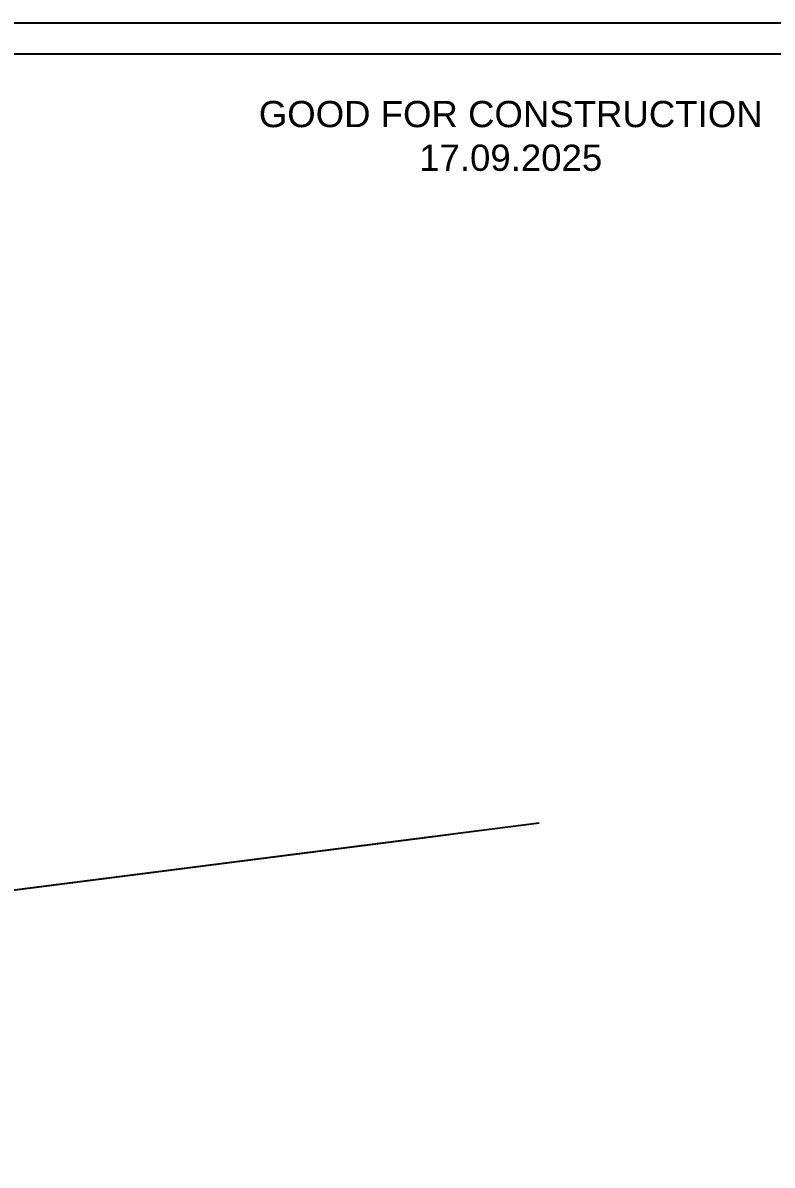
# Model space of a CAD drawing. Header units: metres. Extents: x 494 to 1845, y -666 to 1061.
# Drawn here: x 1640.08 to 1651.08, y 280.79 to 297.55 of the extents above; entities that cross this region are included whole.
import ezdxf

# ---------------------------------------------------------------- set-up
doc = ezdxf.new("R2010")
doc.units = ezdxf.units.M
doc.header["$MEASUREMENT"] = 0
doc.linetypes.add('1', pattern=[0])
doc.layers.add('PLOT - SURVEY', color=1, linetype='1')
doc.layers.add('SHEET', color=7, linetype='Continuous')
doc.layers.add('VDA-WALL', color=250, linetype='Continuous', lineweight=25)
doc.styles.add('NAME PLATE', font='arial.ttf')

# ---------------------------------------------------------------- blocks, each defined once
blk = doc.blocks.new('DAFASDFDFA')
at = {"layer": 'SHEET'}
for points in [[(2.25, 58.4), (2.25, 0), (-102.633, 0), (-102.633, 58.4)], [(1.75, 57.9), (1.75, 0.5), (-102.133, 0.5), (-102.133, 57.9)]]:
    blk.add_lwpolyline(points, close=True, dxfattribs=at)
at = {"layer": 'SHEET', "insert": (-10.207, 56.564), "char_height": 0.42485, "width": 10.92474, "attachment_point": 5, "style": 'NAME PLATE'}
blk.add_mtext('{\\C1;GOOD FOR CONSTRUCTION^J17.09.2025}', dxfattribs=at)
blk = doc.blocks.new('zw$414D')
at = {"layer": 'PLOT - SURVEY', "color": 253, "linetype": 'Continuous'}
for points in [[(82.199, 22.604), (54.511, 19.072), (23.054, 19.362), (1.472, 19.098)], [(80.874, 22.435), (54.511, 19.072), (23.054, 19.362), (1.472, 19.098), (1.055, 13.59), (0.658, 11.198), (0.1, 4.822), (0, 1.799), (14.846, 1.48), (47.734, 0.252), (84.13, 0)]]:
    blk.add_lwpolyline(points, dxfattribs=at)

msp = doc.modelspace()

# ---------------------------------------------------------------- linework, layer by layer
at = {"layer": 'VDA-WALL'}
msp.add_lwpolyline([(1563.5791, 297.555), (1658.5197, 297.555), (1658.5197, 244.691), (1563.5791, 244.691)], close=True, dxfattribs=at)

# ---------------------------------------------------------------- block references
at = {"color": 4}
msp.add_blockref('zw$414D', (1565.4617, 263.2032), dxfattribs=at)
at = {"layer": 'VDA-WALL', "xscale": 0.9052046613064094, "yscale": 0.9052046613064094, "zscale": 0.9052046613064094}
msp.add_blockref('DAFASDFDFA', (1656.483, 244.691), dxfattribs=at)

doc.saveas('drawing.dxf')
